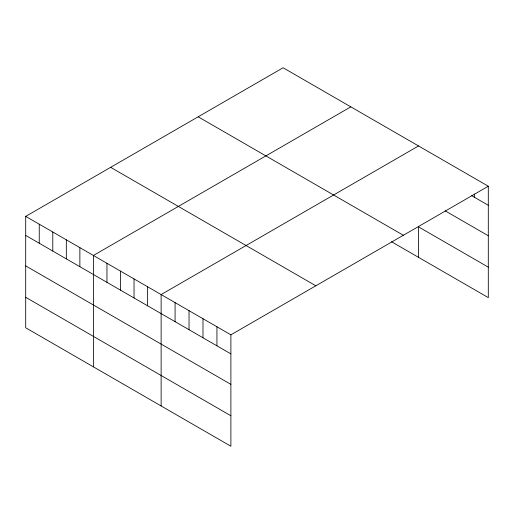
<?xml version="1.0" encoding="UTF-8"?>
<svg xmlns="http://www.w3.org/2000/svg" width="514" height="514" viewBox="0 0 514 514"><rect width="100%" height="100%" fill="white"/><g stroke="black" fill="none" stroke-linecap="round" stroke-linejoin="round"><path stroke-width="0.77" d="M25.7 216.375L230.889 334.839L230.889 446.236L25.7 327.771L25.7 216.375L283.111 67.764L488.3 186.229L488.3 297.625L391.45 241.708M350.824 106.854L93.413 255.471L93.413 366.867M418.537 145.95L161.126 294.561L161.126 405.957M230.889 334.839L488.3 186.229M471.691 195.68L488.3 205.272M445.111 210.817L488.3 235.753M488.3 267.151L418.537 226.873L418.537 257.347M198.166 116.806L403.355 235.271M110.645 167.333L315.834 285.797M25.7 235.418L230.889 353.889M25.7 265.899L230.889 384.363M25.7 297.298L230.889 415.762M474.345 194.041L474.345 197.215M216.94 326.788L216.94 345.832M202.985 318.731L202.985 337.775M189.03 310.674L189.03 329.718M175.081 302.618L175.081 321.661M147.582 286.741L147.582 305.791M134.038 278.922L134.038 297.972M120.501 271.109L120.501 290.153M106.957 263.29L106.957 282.334M79.869 247.652L79.869 266.695M66.325 239.832L66.325 258.876M52.788 232.013L52.788 251.057M39.244 224.194L39.244 243.238"/></g></svg>
